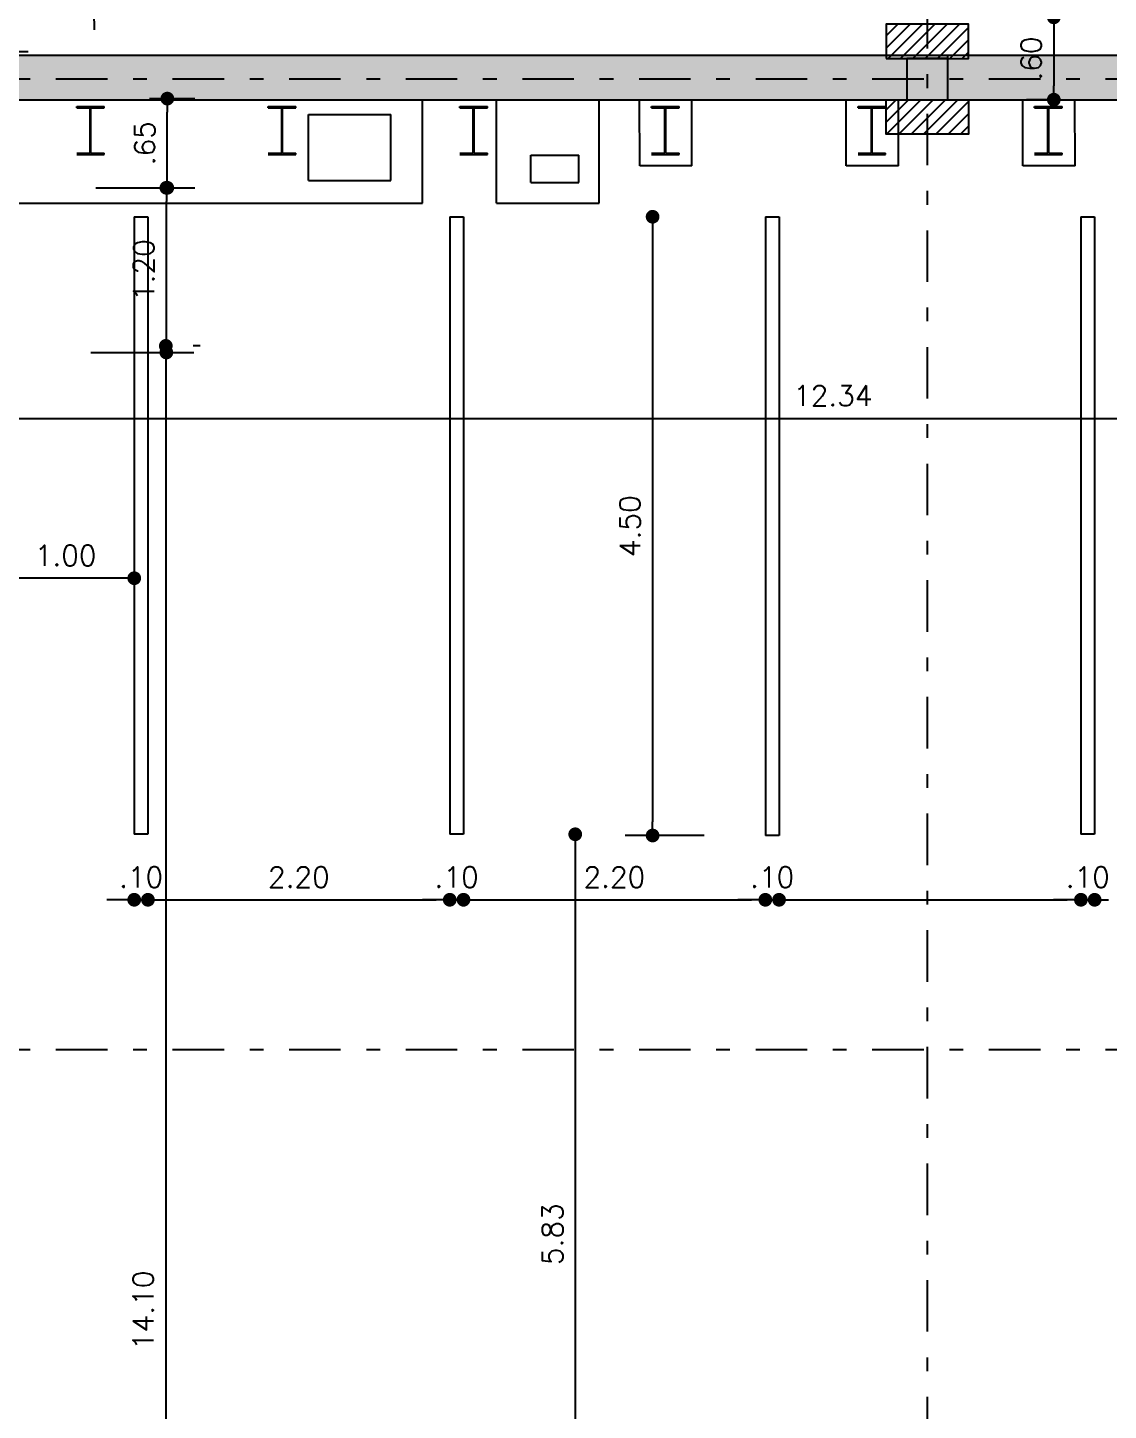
# Model space of a CAD drawing. Extents: x -14 to 107, y -33 to 53.
# Drawn here: x 34.9 to 42.78, y 6.45 to 16.53 of the extents above; entities that cross this region are included whole.
import ezdxf
from ezdxf.enums import TextEntityAlignment as Align

# ---------------------------------------------------------------- set-up
doc = ezdxf.new("R2010")
doc.units = 0
doc.header["$LTSCALE"] = 1.5
doc.header["$MEASUREMENT"] = 0
doc.linetypes.add('DASHDOT', pattern=[1, 0.5, -0.25, 0, -0.25])
doc.layers.get('0').update_dxf_attribs({"linetype": 'CONTINUOUS'})
for name, color, linetype in [('A-ESTRUTURA', 4, 'CONTINUOUS'), ('A-PAREDE', 3, 'CONTINUOUS'), ('COTAS', 7, 'CONTINUOUS'), ('EIXOS', 32, 'DASHDOT'), ('N-LNHVISTA', 7, 'CONTINUOUS'), ('N-NOTACOES', 6, 'CONTINUOUS'), ('PILAR', 7, 'CONTINUOUS'), ('PILARNOVO', 4, 'CONTINUOUS'), ('PLACA-PRE-MOLDADA', 6, 'CONTINUOUS'), ('PLATEIA1', 7, 'CONTINUOUS'), ('SOLID', 251, 'CONTINUOUS'), ('VAGAS', 2, 'CONTINUOUS')]:
    doc.layers.add(name, color=color, linetype=linetype)
doc.styles.add('COTA', font='romans.shx')
doc.styles.add('ROMANS', font='romans')
doc.dimstyles.new('DG060-1', dxfattribs={"dimscale": 0.1, "dimtxt": 1.5, "dimasz": 1, "dimexe": 2, "dimexo": 2.5, "dimgap": 0.9, "dimtad": 1, "dimzin": 4, "dimdsep": 46, "dimtxsty": 'COTA', "dimblk": 'DOT', "dimblk1": 'DOT', "dimblk2": 'DOT', "dimsah": 1, "dimcen": 0.09, "dimclrd": 1, "dimclre": 1, "dimclrt": 2, "dimadec": 0, "dimazin": 0, "dimtfac": 1, "dimtdec": 4, "dimtix": 1, "dimtmove": 2, "dimatfit": 3, "dimldrblk": 'DOT', "dimfxl": 1, "dimtvp": 2, "dimtolj": 1, "dimtzin": 0, "dimarcsym": 0})

# ---------------------------------------------------------------- blocks, each defined once
blk = doc.blocks.new('DOT')
at = {"color": 0, "linetype": 'ByBlock'}
blk.add_line((-0.5, 0), (-1, 0), dxfattribs=at)
at = {"color": 0, "linetype": 'ByBlock', "const_width": 0.5}
blk.add_lwpolyline([(-0.25, 0, 1), (0.25, 0, 1)], format="xyb", close=True, dxfattribs=at)
blk = doc.blocks.new('*D49')
at = {"color": 1, "linetype": 'ByBlock'}
for p, q in [((36.161, 14.206), (36.111, 14.206)), ((35.911, 14.106), (35.911, 0.25)), ((35.709, 0.15), (35.711, 0.15))]:
    blk.add_line(p, q, dxfattribs=at)
at = {"color": 1, "linetype": 'ByBlock', "xscale": 0.1, "yscale": 0.1, "zscale": 0.1}
for p, rotation in [((35.911, 14.206), 90), ((35.911, 0.15), 270)]:
    blk.add_blockref('DOT', p, dxfattribs=dict(at, rotation=rotation))
at = {"color": 2, "linetype": 'ByBlock', "insert": (35.746, 7.178), "char_height": 0.15, "attachment_point": 5, "rotation": 90, "style": 'COTA'}
blk.add_mtext('\\A1;14.10', dxfattribs=at)
blk = doc.blocks.new('*D86')
at = {"color": 1, "linetype": 'ByBlock'}
for p, q in [((35.401, 15.358), (36.115, 15.358)), ((35.915, 14.258), (35.915, 15.258)), ((35.364, 14.158), (36.115, 14.158))]:
    blk.add_line(p, q, dxfattribs=at)
at = {"color": 1, "linetype": 'ByBlock', "xscale": 0.1, "yscale": 0.1, "zscale": 0.1}
for p, rotation in [((35.915, 15.358), 90), ((35.915, 14.158), 270)]:
    blk.add_blockref('DOT', p, dxfattribs=dict(at, rotation=rotation))
at = {"color": 2, "linetype": 'ByBlock', "insert": (35.75, 14.758), "char_height": 0.15, "attachment_point": 5, "rotation": 90, "style": 'COTA'}
blk.add_mtext('\\A1;1.20', dxfattribs=at)
blk = doc.blocks.new('*D87')
at = {"color": 1, "linetype": 'ByBlock'}
for p, q in [((35.793, 16.008), (36.122, 16.008)), ((35.922, 15.458), (35.922, 15.908)), ((35.401, 15.358), (36.122, 15.358))]:
    blk.add_line(p, q, dxfattribs=at)
at = {"color": 1, "linetype": 'ByBlock', "xscale": 0.1, "yscale": 0.1, "zscale": 0.1}
for p, rotation in [((35.922, 16.008), 90), ((35.922, 15.358), 270)]:
    blk.add_blockref('DOT', p, dxfattribs=dict(at, rotation=rotation))
at = {"color": 2, "linetype": 'ByBlock', "insert": (35.757, 15.683), "char_height": 0.15, "attachment_point": 5, "rotation": 90, "style": 'COTA'}
blk.add_mtext('\\A1;.65', dxfattribs=at)
blk = doc.blocks.new('*D88')
at = {"color": 1, "linetype": 'ByBlock'}
for p, q in [((34.6, 13.908), (34.6, 13.478)), ((46.944, 13.775), (46.944, 13.878)), ((34.7, 13.678), (46.844, 13.678))]:
    blk.add_line(p, q, dxfattribs=at)
at = {"color": 1, "linetype": 'ByBlock', "xscale": 0.1, "yscale": 0.1, "zscale": 0.1, "rotation": 180}
blk.add_blockref('DOT', (34.6, 13.678), dxfattribs=at)
at = {"color": 1, "linetype": 'ByBlock', "xscale": 0.1, "yscale": 0.1, "zscale": 0.1}
blk.add_blockref('DOT', (46.944, 13.678), dxfattribs=at)
at = {"color": 2, "linetype": 'ByBlock', "insert": (40.772, 13.843), "char_height": 0.15, "attachment_point": 5, "style": 'COTA'}
blk.add_mtext('\\A1;12.34', dxfattribs=at)
blk = doc.blocks.new('*D89')
at = {"color": 1, "linetype": 'ByBlock'}
for p, q in [((34.657, 28.025), (34.369, 28.025)), ((34.569, 16.45), (34.569, 27.925)), ((34.909, 16.35), (34.369, 16.35))]:
    blk.add_line(p, q, dxfattribs=at)
at = {"color": 1, "linetype": 'ByBlock', "xscale": 0.1, "yscale": 0.1, "zscale": 0.1}
for p, rotation in [((34.569, 28.025), 90), ((34.569, 16.35), 270)]:
    blk.add_blockref('DOT', p, dxfattribs=dict(at, rotation=rotation))
at = {"color": 2, "linetype": 'ByBlock', "insert": (34.404, 22.188), "char_height": 0.15, "attachment_point": 5, "rotation": 90, "style": 'COTA'}
blk.add_mtext('\\A1;11.68', dxfattribs=at)
blk = doc.blocks.new('REFORÇO')
at = {"layer": 'PILARNOVO'}
h = blk.add_hatch(dxfattribs=at)
h.set_pattern_fill('ANSI31', color=1, scale=0.02, style=0)
h.set_pattern_definition([(45, (0, 0), (-0.04490128, 0.04490128), [])])
h.paths.add_polyline_path([(41.461, 16.3), (41.761, 16.3), (41.761, 16.55), (41.461, 16.55)])
h.paths.add_polyline_path([(41.461, 16), (41.461, 15.75), (41.761, 15.75), (41.761, 16)])
h.paths.add_polyline_path([(41.461, 16), (41.161, 16), (41.161, 15.75), (41.461, 15.75)])
h.paths.add_polyline_path([(41.161, 16.3), (41.461, 16.3), (41.461, 16.55), (41.161, 16.55)])
for points in [[(41.161, 16.3), (41.761, 16.3), (41.761, 16.55), (41.161, 16.55)], [(41.161, 16), (41.761, 16), (41.761, 15.75), (41.161, 15.75)]]:
    blk.add_lwpolyline(points, close=True, dxfattribs=at)
blk = doc.blocks.new('*D167')
at = {"color": 1, "linetype": 'ByBlock'}
for p, q in [((42.434, 16.6), (42.183, 16.6)), ((42.383, 16.5), (42.383, 16.1)), ((42.434, 16), (42.183, 16))]:
    blk.add_line(p, q, dxfattribs=at)
at = {"color": 1, "linetype": 'ByBlock', "xscale": 0.1, "yscale": 0.1, "zscale": 0.1}
for p, rotation in [((42.383, 16.6), 90), ((42.383, 16), 270)]:
    blk.add_blockref('DOT', p, dxfattribs=dict(at, rotation=rotation))
at = {"color": 2, "linetype": 'ByBlock', "insert": (42.218, 16.3), "char_height": 0.15, "attachment_point": 5, "rotation": 90, "style": 'COTA'}
blk.add_mtext('\\A1;.60', dxfattribs=at)
blk = doc.blocks.new('CAMAROTES_ESTRUT2')
at = {"layer": 'A-ESTRUTURA', "linetype": 'Continuous'}
for p, q in [((-9.903, -2.548), (-9.702, -2.548)), ((-9.903, -2.558), (-9.806, -2.558)), ((-9.806, -2.888), (-9.806, -2.558)), ((-9.8, -2.888), (-9.8, -2.558)), ((-9.8, -2.558), (-9.702, -2.558)), ((-9.702, -2.558), (-9.702, -2.548)), ((-8.507, -2.548), (-8.306, -2.548)), ((-8.507, -2.558), (-8.409, -2.558)), ((-8.409, -2.888), (-8.409, -2.558)), ((-8.403, -2.558), (-8.306, -2.558)), ((-8.403, -2.888), (-8.403, -2.558)), ((-8.306, -2.558), (-8.306, -2.548)), ((-7.11, -2.548), (-6.91, -2.548)), ((-7.11, -2.558), (-7.013, -2.558)), ((-7.013, -2.888), (-7.013, -2.558)), ((-7.007, -2.558), (-6.91, -2.558)), ((-7.007, -2.888), (-7.007, -2.558)), ((-6.91, -2.558), (-6.91, -2.548)), ((-5.714, -2.548), (-5.513, -2.548)), ((-5.714, -2.558), (-5.617, -2.558)), ((-5.617, -2.888), (-5.617, -2.558)), ((-5.61, -2.558), (-5.513, -2.558)), ((-5.61, -2.888), (-5.61, -2.558)), ((-5.513, -2.558), (-5.513, -2.548)), ((-4.208, -2.548), (-4.007, -2.548)), ((-4.208, -2.558), (-4.111, -2.558)), ((-4.111, -2.888), (-4.111, -2.558)), ((-4.105, -2.558), (-4.007, -2.558)), ((-4.105, -2.888), (-4.105, -2.558)), ((-4.007, -2.558), (-4.007, -2.548)), ((-2.921, -2.548), (-2.72, -2.548)), ((-2.921, -2.558), (-2.824, -2.558)), ((-2.824, -2.888), (-2.824, -2.558)), ((-2.818, -2.558), (-2.72, -2.558)), ((-2.818, -2.888), (-2.818, -2.558)), ((-2.72, -2.558), (-2.72, -2.548)), ((-9.903, -2.888), (-9.806, -2.888)), ((-9.903, -2.898), (-9.702, -2.898)), ((-9.903, -2.898), (-9.702, -2.898)), ((-9.8, -2.888), (-9.702, -2.888)), ((-9.702, -2.898), (-9.702, -2.888)), ((-8.507, -2.888), (-8.409, -2.888)), ((-8.507, -2.898), (-8.306, -2.898)), ((-8.507, -2.898), (-8.306, -2.898)), ((-8.403, -2.888), (-8.306, -2.888)), ((-8.306, -2.898), (-8.306, -2.888)), ((-7.11, -2.888), (-7.013, -2.888)), ((-7.11, -2.898), (-6.91, -2.898)), ((-7.11, -2.898), (-6.91, -2.898)), ((-7.007, -2.888), (-6.91, -2.888)), ((-6.91, -2.898), (-6.91, -2.888)), ((-5.714, -2.888), (-5.617, -2.888)), ((-5.714, -2.898), (-5.513, -2.898)), ((-5.714, -2.898), (-5.513, -2.898)), ((-5.61, -2.888), (-5.513, -2.888)), ((-5.513, -2.898), (-5.513, -2.888)), ((-4.208, -2.888), (-4.111, -2.888)), ((-4.208, -2.898), (-4.007, -2.898)), ((-4.208, -2.898), (-4.007, -2.898)), ((-4.105, -2.888), (-4.007, -2.888)), ((-4.007, -2.898), (-4.007, -2.888)), ((-2.921, -2.888), (-2.824, -2.888)), ((-2.921, -2.898), (-2.72, -2.898)), ((-2.921, -2.898), (-2.72, -2.898)), ((-2.818, -2.888), (-2.72, -2.888)), ((-2.72, -2.898), (-2.72, -2.888))]:
    blk.add_line(p, q, dxfattribs=at)
at = {"layer": 'A-ESTRUTURA'}
for p, q in [((-9.903, -2.548), (-9.707, -2.548)), ((-9.903, -2.558), (-9.903, -2.548)), ((-8.507, -2.558), (-8.507, -2.548)), ((-8.507, -2.548), (-8.31, -2.548)), ((-7.11, -2.558), (-7.11, -2.548)), ((-7.11, -2.548), (-6.914, -2.548)), ((-5.714, -2.558), (-5.714, -2.548)), ((-5.714, -2.548), (-5.518, -2.548)), ((-4.208, -2.558), (-4.208, -2.548)), ((-4.208, -2.548), (-4.012, -2.548)), ((-2.921, -2.558), (-2.921, -2.548)), ((-2.921, -2.548), (-2.725, -2.548))]:
    blk.add_line(p, q, dxfattribs=at)
blk = doc.blocks.new('N-1901')
at = {"layer": 'N-NOTACOES', "color": 1}
for p, q in [((0, 0.004), (0, -0.004)), ((-0.002, 0), (-0.004, 0)), ((-0.002, 0), (0.0126, 0))]:
    blk.add_line(p, q, dxfattribs=at)
blk.add_circle((0, 0), 0.002, dxfattribs=at)
at = {"layer": 'N-NOTACOES', "color": 2}
for radius, start, end in [(0.00175, 0, 90), (0.0015, 0, 90), (0.00125, 0, 90), (0.001, 0, 90), (0.00075, 0, 90), (0.0005, 0, 90), (0.00025, 0, 90), (0.00175, 180, 270), (0.0015, 180, 270), (0.00125, 180, 270), (0.001, 180, 270), (0.00075, 180, 270), (0.0005, 180, 270), (0.00025, 180, 270)]:
    blk.add_arc((0, 0), radius, start, end, dxfattribs=at)
at = {"layer": 'N-NOTACOES', "color": 2, "style": 'ROMANS'}
blk.add_attdef('COTAP', text='', height=0.002, dxfattribs=at).set_placement((0.00691, 0.0015), align=Align.MIDDLE)
blk = doc.blocks.new('*D392')
at = {"color": 1, "linetype": 'ByBlock'}
for p, q in [((34.681, 13.947), (34.681, 12.313)), ((35.581, 12.513), (34.781, 12.513))]:
    blk.add_line(p, q, dxfattribs=at)
at = {"color": 1, "linetype": 'ByBlock', "xscale": 0.1, "yscale": 0.1, "zscale": 0.1, "rotation": 180}
blk.add_blockref('DOT', (34.681, 12.513), dxfattribs=at)
at = {"color": 1, "linetype": 'ByBlock', "xscale": 0.1, "yscale": 0.1, "zscale": 0.1}
blk.add_blockref('DOT', (35.681, 12.513), dxfattribs=at)
at = {"color": 2, "linetype": 'ByBlock', "insert": (35.181, 12.678), "char_height": 0.15, "attachment_point": 5, "style": 'COTA'}
blk.add_mtext('\\A1;1.00', dxfattribs=at)
blk = doc.blocks.new('*D394')
at = {"color": 1, "linetype": 'ByBlock'}
for p, q in [((39.459, 15.047), (39.459, 10.738)), ((39.835, 10.638), (39.259, 10.638))]:
    blk.add_line(p, q, dxfattribs=at)
at = {"color": 1, "linetype": 'ByBlock', "xscale": 0.1, "yscale": 0.1, "zscale": 0.1}
for p, rotation in [((39.459, 15.147), 90), ((39.459, 10.638), 270)]:
    blk.add_blockref('DOT', p, dxfattribs=dict(at, rotation=rotation))
at = {"color": 2, "linetype": 'ByBlock', "insert": (39.294, 12.892), "char_height": 0.15, "attachment_point": 5, "rotation": 90, "style": 'COTA'}
blk.add_mtext('\\A1;4.50', dxfattribs=at)
blk = doc.blocks.new('*D396')
at = {"color": 1, "linetype": 'ByBlock'}
for p, q in [((38.895, 10.547), (38.895, 4.92)), ((39.368, 4.82), (38.695, 4.82))]:
    blk.add_line(p, q, dxfattribs=at)
at = {"color": 1, "linetype": 'ByBlock', "xscale": 0.1, "yscale": 0.1, "zscale": 0.1}
for p, rotation in [((38.895, 10.647), 90), ((38.895, 4.82), 270)]:
    blk.add_blockref('DOT', p, dxfattribs=dict(at, rotation=rotation))
at = {"color": 2, "linetype": 'ByBlock', "insert": (38.73, 7.733), "char_height": 0.15, "attachment_point": 5, "rotation": 90, "style": 'COTA'}
blk.add_mtext('\\A1;5.83', dxfattribs=at)

msp = doc.modelspace()

# ---------------------------------------------------------------- hatches: boundary and pattern name
at = {"layer": 'PILAR'}
h = msp.add_hatch(color=256, dxfattribs=at)
h.paths.add_polyline_path([(41.611, 16.3), (41.461, 16.3), (41.461, 16), (41.611, 16)])
h.paths.add_polyline_path([(41.461, 16.3), (41.311, 16.3), (41.311, 16), (41.461, 16)])
at = {"layer": 'SOLID'}
h = msp.add_hatch(color=256, dxfattribs=at)
h.paths.add_polyline_path([(45.1959, 16.325), (41.761, 16.325), (41.761, 16.3), (41.611, 16.3), (41.611, 16.1501), (45.1959, 16.1501)])
h.paths.add_polyline_path([(45.1959, 16.1501), (41.611, 16.1501), (41.611, 16), (45.1959, 16)])
h.paths.add_polyline_path([(42.1059, 16.1089), (42.1059, 16.4911), (42.3309, 16.4911), (42.3309, 16.1089)], flags=9)
at = {"layer": 'SOLID', "linetype": 'ByBlock'}
msp.add_hatch(color=256, dxfattribs=at).paths.add_polyline_path([(41.311, 16), (41.311, 16.3), (41.611, 16.3), (41.611, 16.325), (26.133, 16.325), (26.133, 16), (33.568, 16), (33.568, 16.3), (33.868, 16.3), (33.868, 16)])

# ---------------------------------------------------------------- linework, layer by layer
at = {"color": 1, "linetype": 'ByBlock'}
for p, q in [((35.5807, 10.1697), (35.4807, 10.1697)), ((35.6807, 10.1697), (35.7807, 10.1697)), ((35.8807, 10.1697), (35.9807, 10.1697)), ((35.8807, 10.1697), (37.8807, 10.1697)), ((37.8807, 10.1697), (37.7807, 10.1697)), ((37.9807, 10.1697), (38.0807, 10.1697)), ((38.1807, 10.1697), (40.1807, 10.1697)), ((38.1807, 10.1697), (38.2807, 10.1697)), ((40.1807, 10.1697), (40.0807, 10.1697)), ((40.2807, 10.1697), (40.3807, 10.1697)), ((40.4807, 10.1697), (42.4807, 10.1697)), ((40.4807, 10.1697), (40.5807, 10.1697)), ((42.4807, 10.1697), (42.3807, 10.1697)), ((42.5807, 10.1697), (42.6807, 10.1697))]:
    msp.add_line(p, q, dxfattribs=at)
at = {"layer": 'A-PAREDE'}
for p, q in [((22.421, 16.325), (45.1959, 16.325)), ((22.67, 16), (45.1959, 16))]:
    msp.add_line(p, q, dxfattribs=at)
at = {"layer": 'EIXOS', "ltscale": 0.5}
for p, q in [((41.461, 48.1976), (41.461, -4.8398)), ((78.8353, 16.1501), (-5.9475, 16.1501)), ((78.8353, 9.0751), (-5.9475, 9.0751))]:
    msp.add_line(p, q, dxfattribs=at)
at = {"layer": 'N-LNHVISTA'}
for p, q in [((35.6807, 15.1469), (35.6807, 10.6469)), ((35.7807, 15.1469), (35.7807, 10.6469)), ((37.9807, 15.1469), (37.9807, 10.6469)), ((38.0807, 15.1469), (38.0807, 10.6469)), ((40.2807, 15.1469), (40.2807, 10.6381)), ((40.3807, 15.1469), (40.3807, 10.6381)), ((42.5807, 15.1469), (42.5807, 10.6469)), ((42.6807, 15.1469), (42.6807, 10.6469)), ((35.7807, 10.6469), (35.6807, 10.6469)), ((38.0807, 10.6469), (37.9807, 10.6469)), ((40.3807, 10.6381), (40.2807, 10.6381)), ((42.6807, 10.6469), (42.5807, 10.6469))]:
    msp.add_line(p, q, dxfattribs=at)
at = {"layer": 'PILAR'}
msp.add_lwpolyline([(41.311, 16), (41.611, 16), (41.611, 16.3), (41.311, 16.3)], close=True, dxfattribs=at)
at = {"layer": 'PLACA-PRE-MOLDADA', "color": 2}
for p, q in [((35.6807, 15.1469), (35.7807, 15.1469)), ((37.9807, 15.1469), (38.0807, 15.1469)), ((40.2807, 15.1469), (40.3807, 15.1469))]:
    msp.add_line(p, q, dxfattribs=at)
at = {"layer": 'PLATEIA1'}
for p, q in [((37.7807, 15.2469), (37.7807, 15.9973)), ((38.3207, 15.2469), (38.3207, 15.9973)), ((39.0707, 15.2469), (39.0707, 15.9973)), ((39.3648, 15.5169), (39.3646, 15.9981)), ((39.7448, 15.5169), (39.7446, 15.9983)), ((40.8707, 15.5169), (40.8704, 15.9981)), ((41.2507, 15.5169), (41.2504, 15.9983)), ((42.1576, 15.5169), (42.1574, 15.9981)), ((42.5376, 15.5169), (42.5374, 15.9983)), ((36.9507, 15.4119), (36.9507, 15.8919)), ((36.9507, 15.8919), (37.5507, 15.8919)), ((37.5507, 15.4119), (37.5507, 15.8919)), ((38.5707, 15.3969), (38.5707, 15.5969)), ((38.5707, 15.5969), (38.9207, 15.5969)), ((38.9207, 15.3969), (38.9207, 15.5969)), ((39.7448, 15.5169), (39.3648, 15.5169)), ((41.2507, 15.5169), (40.8707, 15.5169)), ((42.5376, 15.5169), (42.1576, 15.5169)), ((36.9507, 15.4119), (37.5507, 15.4119)), ((38.5707, 15.3969), (38.9207, 15.3969)), ((34.6807, 15.2469), (37.7807, 15.2469)), ((38.3207, 15.2469), (39.0707, 15.2469)), ((42.5807, 15.1469), (42.6807, 15.1469))]:
    msp.add_line(p, q, dxfattribs=at)
at = {"layer": 'SOLID', "linetype": 'ByBlock'}
msp.add_line((41.611, 16), (41.611, 16.325), dxfattribs=at)

# ---------------------------------------------------------------- block references
at = {"color": 1, "linetype": 'ByBlock', "xscale": 0.1, "yscale": 0.1, "zscale": 0.1}
for p in [(35.6807, 10.1697), (37.9807, 10.1697), (37.9807, 10.1697), (40.2807, 10.1697), (40.2807, 10.1697), (42.5807, 10.1697), (42.5807, 10.1697)]:
    msp.add_blockref('DOT', p, dxfattribs=at)
at = {"color": 1, "linetype": 'ByBlock', "xscale": 0.1, "yscale": 0.1, "zscale": 0.1, "rotation": 180}
for p in [(35.7807, 10.1697), (35.7807, 10.1697), (38.0807, 10.1697), (38.0807, 10.1697), (40.3807, 10.1697), (40.3807, 10.1697), (42.6807, 10.1697), (42.6807, 10.1697)]:
    msp.add_blockref('DOT', p, dxfattribs=at)
at = {"layer": 'COTAS', "linetype": 'ByBlock'}
for name, p in [('REFORÇO', (0, 0)), ('CAMAROTES_ESTRUT2', (45.1645, 18.498))]:
    msp.add_blockref(name, p, dxfattribs=at)
at = {"layer": 'N-LNHVISTA', "xscale": 64, "yscale": 64, "zscale": 64, "rotation": 90.57594318139583}
msp.add_blockref('N-1901', (35.3853, 16.7648), dxfattribs=at).add_auto_attribs({'COTAP': '100.98'})

# ---------------------------------------------------------------- texts
at = {"color": 2, "linetype": 'ByBlock', "char_height": 0.15, "attachment_point": 5, "style": 'COTA'}
for s, insert in [('\\A1;.10', (35.7307, 10.3347)), ('\\A1;2.20', (36.8807, 10.3347)), ('\\A1;.10', (38.0307, 10.3347)), ('\\A1;2.20', (39.1807, 10.3347)), ('\\A1;.10', (40.3307, 10.3347)), ('\\A1;.10', (42.6307, 10.3347))]:
    msp.add_mtext(s, dxfattribs=dict(at, insert=insert))

# ---------------------------------------------------------------- dimensions: what is measured, and where the dimension line sits
at = {"layer": 'COTAS'}
for base, p1, p2, picture, middle in [((34.569, 28.0251), (35.1586, 16.35), (34.9065, 28.0251), '*D89', (34.404, 22.1875)), ((42.3834, 16), (42.684, 16.6), (42.684, 16), '*D167', (42.2184, 16.3)), ((35.9221, 16.0079), (35.1511, 15.3583), (35.5431, 16.0079), '*D87', (35.7571, 15.6831)), ((35.9146, 15.3583), (35.1139, 14.1583), (35.1511, 15.3583), '*D86', (35.7496, 14.7583))]:
    dim = msp.add_linear_dim(base=base, p1=p1, p2=p2, angle=90, dimstyle='DG060-1', dxfattribs=at)
    dim.commit()
    dim.dimension.update_dxf_attribs({"geometry": picture, "text_midpoint": middle})
dim = msp.add_linear_dim(base=(35.9114, 0.15), p1=(35.9114, 14.2062), p2=(35.9592, 0.15), angle=90, text='14.10', dimstyle='DG060-1', dxfattribs=at)
dim.commit()
dim.dimension.update_dxf_attribs({"geometry": '*D49', "text_midpoint": (35.7464, 7.1781)})
dim = msp.add_linear_dim(base=(46.944, 13.678), p1=(34.6, 14.1583), p2=(46.944, 13.5251), dimstyle='DG060-1', dxfattribs=at)
dim.commit()
dim.dimension.update_dxf_attribs({"geometry": '*D88', "text_midpoint": (40.772, 13.843)})
at = {"layer": 'PLATEIA1'}
dim = msp.add_linear_dim(base=(39.459, 10.6381), p1=(40.0849, 15.1469), p2=(40.0849, 10.6381), angle=90, text='4.50', dimstyle='DG060-1', override={"dimse1": 1}, dxfattribs=at)
dim.commit()
dim.dimension.update_dxf_attribs({"geometry": '*D394', "text_midpoint": (39.294, 12.8925)})
dim = msp.add_linear_dim(base=(38.8946, 4.82), p1=(38.0807, 10.6469), p2=(39.618, 4.82), angle=90, dimstyle='DG060-1', override={"dimse1": 1}, dxfattribs=at)
dim.commit()
dim.dimension.update_dxf_attribs({"geometry": '*D396', "text_midpoint": (38.7296, 7.7334)})
at = {"layer": 'VAGAS'}
dim = msp.add_linear_dim(base=(34.6807, 12.5132), p1=(35.6807, 13.2039), p2=(34.6807, 14.1969), dimstyle='DG060-1', override={"dimse1": 1}, dxfattribs=at)
dim.commit()
dim.dimension.update_dxf_attribs({"geometry": '*D392', "text_midpoint": (35.1807, 12.6782)})

doc.saveas('drawing.dxf')
